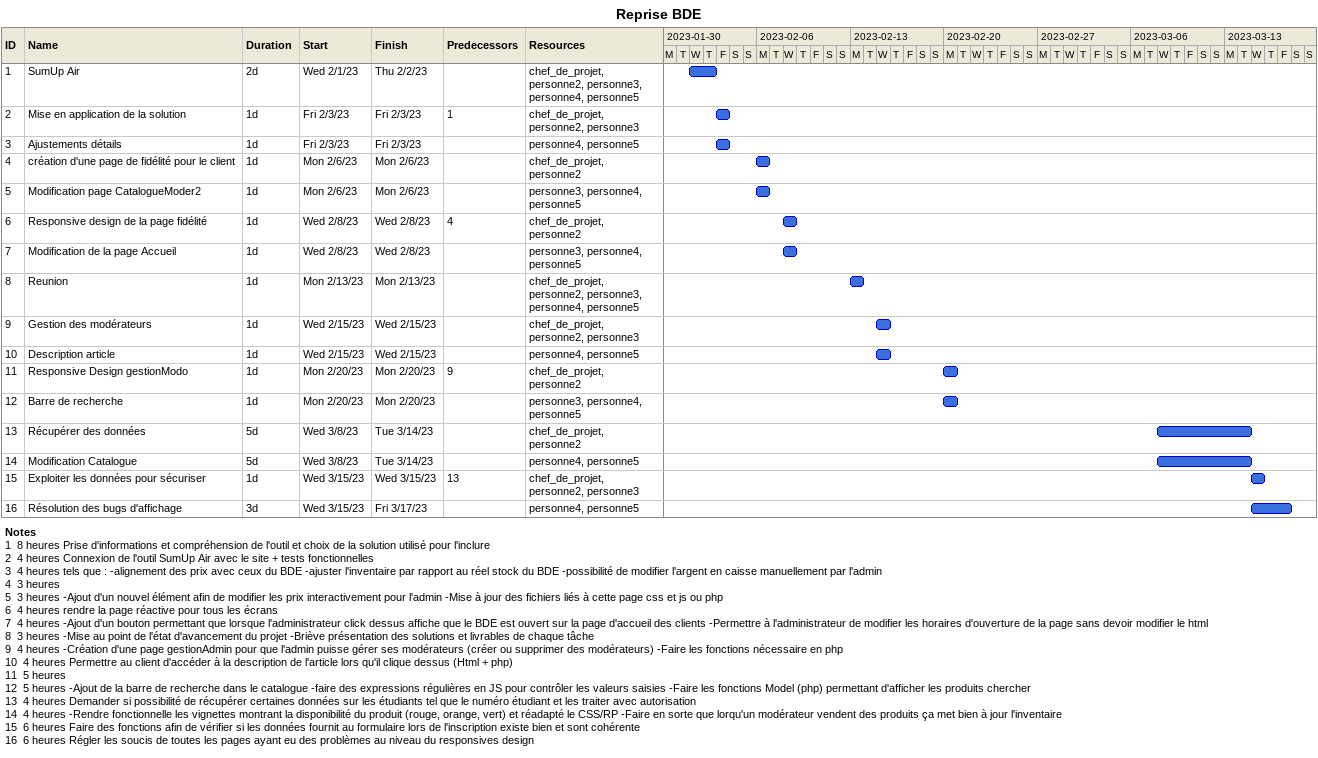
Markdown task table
Reprise BDE

| ID | Task | Duration | Start | Finish | Predecessors | Resources |
|---|---|---|---|---|---|---|
| 1 | SumUp Air | 2d | 2023-02-01 | 2023-02-02 |  | chef_de_projet, personne2, personne3, personne4, personne5 |
| 2 | Mise en application de la solution | 1d | 2023-02-03 | 2023-02-03 | 1 | chef_de_projet, personne2, personne3 |
| 3 | Ajustements détails | 1d | 2023-02-03 | 2023-02-03 |  | personne4, personne5 |
| 4 | création d'une page de fidélité pour le client | 1d | 2023-02-06 | 2023-02-06 |  | chef_de_projet, personne2 |
| 5 | Modification page CatalogueModer2 | 1d | 2023-02-06 | 2023-02-06 |  | personne3, personne4, personne5 |
| 6 | Responsive design de la page fidélité | 1d | 2023-02-08 | 2023-02-08 | 4 | chef_de_projet, personne2 |
| 7 | Modification de la page Accueil | 1d | 2023-02-08 | 2023-02-08 |  | personne3, personne4, personne5 |
| 8 | Reunion | 1d | 2023-02-13 | 2023-02-13 |  | chef_de_projet, personne2, personne3, personne4, personne5 |
| 9 | Gestion des modérateurs | 1d | 2023-02-15 | 2023-02-15 |  | chef_de_projet, personne2, personne3 |
| 10 | Description article | 1d | 2023-02-15 | 2023-02-15 |  | personne4, personne5 |
| 11 | Responsive Design gestionModo | 1d | 2023-02-20 | 2023-02-20 | 9 | chef_de_projet, personne2 |
| 12 | Barre de recherche | 1d | 2023-02-20 | 2023-02-20 |  | personne3, personne4, personne5 |
| 13 | Récupérer des données | 5d | 2023-03-08 | 2023-03-14 |  | chef_de_projet, personne2 |
| 14 | Modification Catalogue | 5d | 2023-03-08 | 2023-03-14 |  | personne4, personne5 |
| 15 | Exploiter les données pour sécuriser | 1d | 2023-03-15 | 2023-03-15 | 13 | chef_de_projet, personne2, personne3 |
| 16 | Résolution des bugs d'affichage | 3d | 2023-03-15 | 2023-03-17 |  | personne4, personne5 |

Notes
- 1: 8 heures Prise d'informations et compréhension de l'outil et choix de la solution utilisé pour l'inclure
- 2: 4 heures Connexion de l'outil SumUp Air avec le site + tests fonctionnelles
- 3: 4 heures tels que : -alignement des prix avec ceux du BDE -ajuster l'inventaire par rapport au réel stock du BDE -possibilité de modifier l'argent en caisse manuellement par l'admin
- 4: 3 heures
- 5: 3 heures -Ajout d'un nouvel élément afin de modifier les prix interactivement pour l'admin -Mise à jour des fichiers liés à cette page css et js ou php
- 6: 4 heures rendre la page réactive pour tous les écrans
- 7: 4 heures -Ajout d'un bouton permettant que lorsque l'administrateur click dessus affiche que le BDE est ouvert sur la page d'accueil des clients -Permettre à l'administrateur de modifier les horaires d'ouverture de la page sans devoir modifier le html
- 8: 3 heures -Mise au point de l'état d'avancement du projet -Briève présentation des solutions et livrables de chaque tâche
- 9: 4 heures -Création d'une page gestionAdmin pour que l'admin puisse gérer ses modérateurs (créer ou supprimer des modérateurs) -Faire les fonctions nécessaire en php
- 10: 4 heures Permettre au client d'accéder à la description de l'article lors qu'il clique dessus (Html + php)
- 11: 5 heures
- 12: 5 heures -Ajout de la barre de recherche dans le catalogue -faire des expressions régulières en JS pour contrôler les valeurs saisies -Faire les fonctions Model (php) permettant d'afficher les produits chercher
- 13: 4 heures Demander si possibilité de récupérer certaines données sur les étudiants tel que le numéro étudiant et les traiter avec autorisation
- 14: 4 heures -Rendre fonctionnelle les vignettes montrant la disponibilité du produit (rouge, orange, vert) et réadapté le CSS/RP -Faire en sorte que lorqu'un modérateur vendent des produits ça met bien à jour l'inventaire
- 15: 6 heures Faire des fonctions afin de vérifier si les données fournit au formulaire lors de l'inscription existe bien et sont cohérente
- 16: 6 heures Régler les soucis de toutes les pages ayant eu des problèmes au niveau du responsives design
